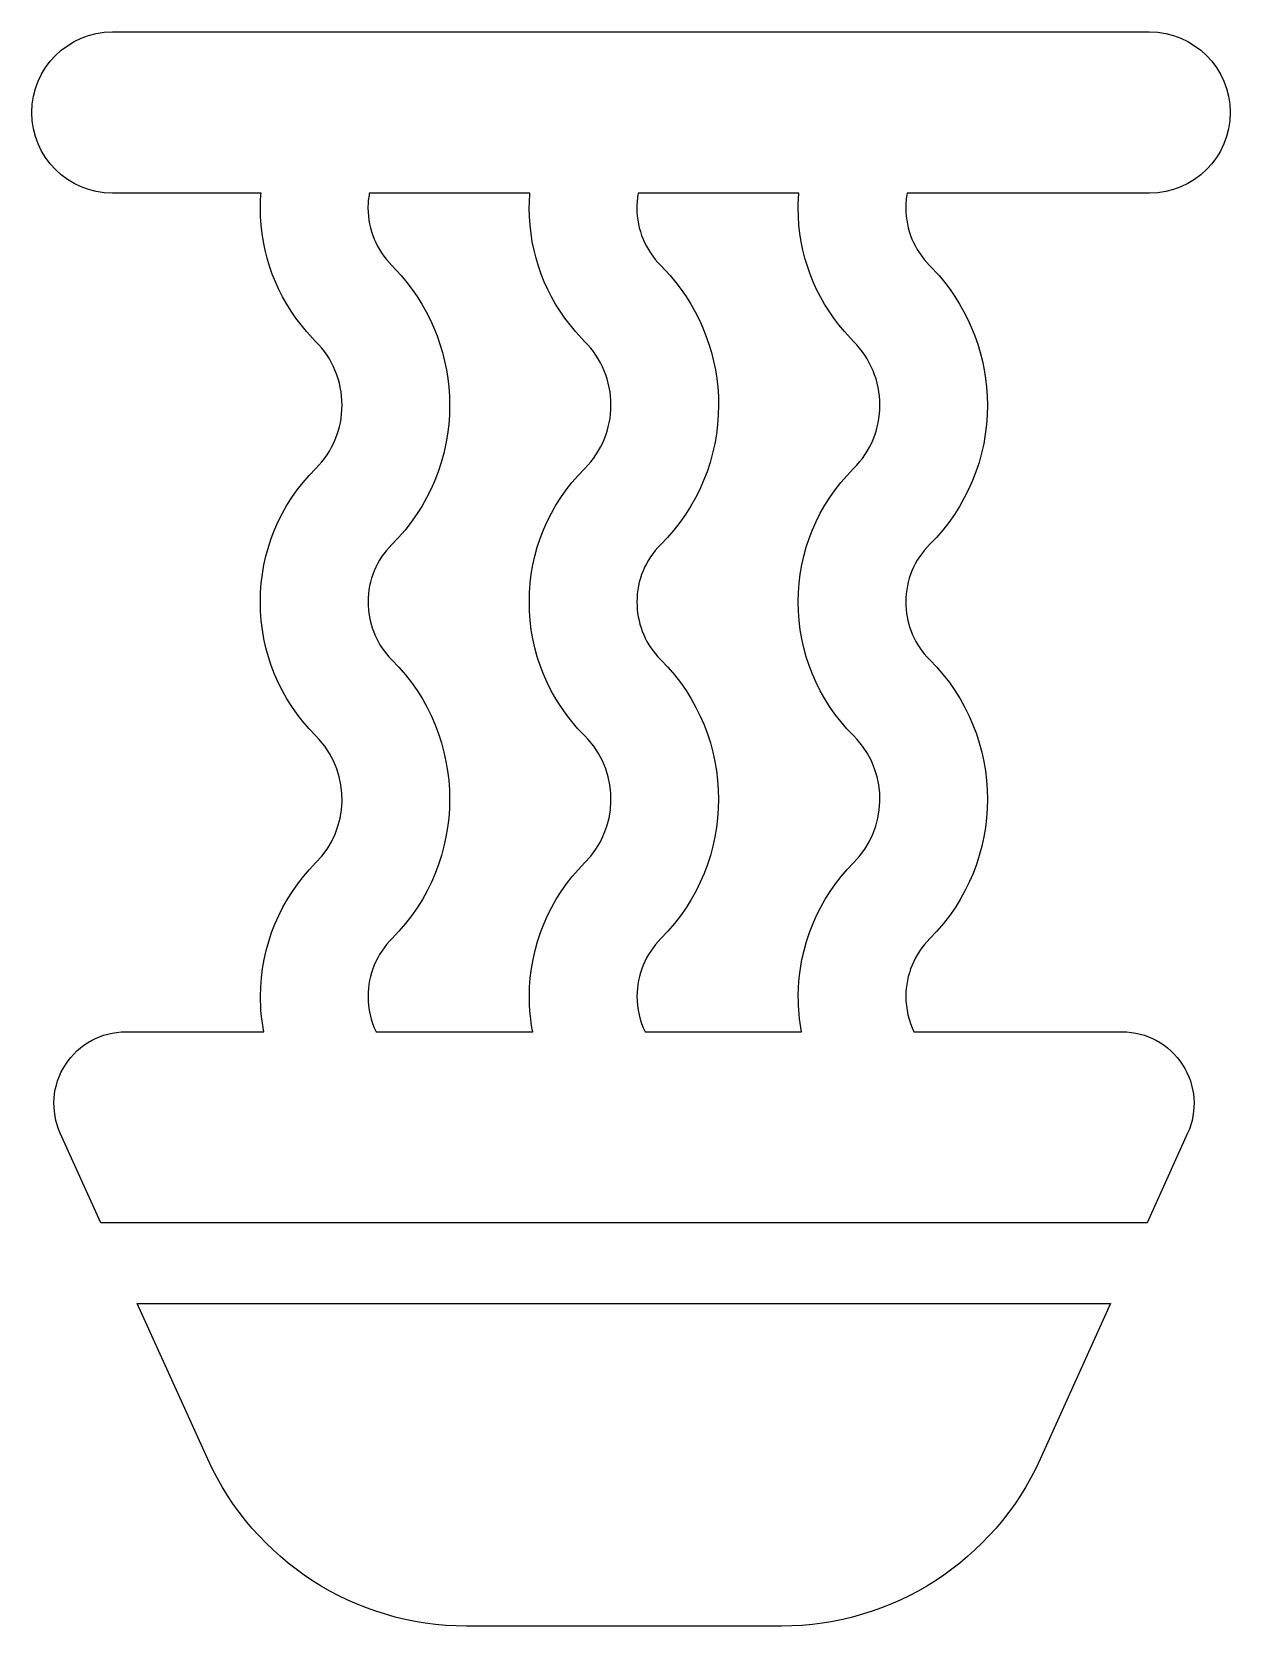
# Model space of a CAD drawing. Header units: centimetres. Extents: x -4.9 to 4.9, y -6.6 to 6.4.
import ezdxf

# ---------------------------------------------------------------- set-up
doc = ezdxf.new("R2010")
doc.units = ezdxf.units.CM
doc.header["$MEASUREMENT"] = 0
doc.layers.add('Layer 1', color=7, linetype='Continuous')

msp = doc.modelspace()

# ---------------------------------------------------------------- linework, layer by layer
at = {"layer": 'Layer 1'}
for points, knots in [([(-4.22981, 5.1281), (-4.22981, 5.1281), (-3.01858, 5.1281), (-3.01858, 5.1281), (-3.01858, 5.1281), (-3.02165, 5.08807), (-3.02361, 5.04783), (-3.02358, 5.00726), (-3.02358, 5.00726), (-3.02358, 4.63359), (-2.89073, 4.28008), (-2.64734, 4.00026), (-2.64734, 4.00026), (-2.64734, 4.00026), (-2.57066, 3.91713), (-2.57066, 3.91713), (-2.57066, 3.91713), (-2.43525, 3.78172), (-2.35727, 3.59317), (-2.35727, 3.40035), (-2.35727, 3.40035), (-2.35727, 3.20453), (-2.4331, 3.02112), (-2.57195, 2.88272), (-2.57195, 2.88272), (-2.86463, 2.58961), (-3.02489, 2.20181), (-3.02317, 1.79473), (-3.02317, 1.79473), (-3.02486, 1.38508), (-2.86548, 0.99725), (-2.57367, 0.70332), (-2.57367, 0.70332), (-2.57367, 0.70332), (-2.54324, 0.67289), (-2.54324, 0.67289), (-2.54324, 0.67289), (-2.28612, 0.38621), (-2.29556, -0.05688), (-2.57107, -0.33324), (-2.57107, -0.33324), (-2.85859, -0.61992), (-3.02316, -1.01758), (-3.02316, -1.4238), (-3.02316, -1.4238), (-3.02316, -1.52207), (-3.01377, -1.61882), (-2.99593, -1.71325), (-2.99593, -1.71325), (-2.99593, -1.71325), (-4.12229, -1.71326), (-4.12229, -1.71326), (-4.12229, -1.71326), (-4.32115, -1.71326), (-4.50668, -1.81441), (-4.61444, -1.98149), (-4.61444, -1.98149), (-4.72244, -2.14884), (-4.73808, -2.35924), (-4.65601, -2.54069), (-4.65601, -2.54069), (-4.65601, -2.54069), (-4.32562, -3.27068), (-4.32562, -3.27068), (-4.32562, -3.27068), (-4.32562, -3.27068), (4.21111, -3.27067), (4.21111, -3.27067), (4.21111, -3.27067), (4.21111, -3.27067), (4.5415, -2.54068), (4.5415, -2.54068), (4.5415, -2.54068), (4.62357, -2.35926), (4.60794, -2.14883), (4.49996, -1.98148), (4.49996, -1.98148), (4.3922, -1.8144), (4.20664, -1.71325), (4.00781, -1.71325), (4.00781, -1.71325), (4.00781, -1.71325), (2.30852, -1.71326), (2.30852, -1.71326), (2.30852, -1.71326), (2.26531, -1.62433), (2.24235, -1.52586), (2.24235, -1.42381), (2.24235, -1.42381), (2.24235, -1.24897), (2.31305, -1.07758), (2.43817, -0.95288), (2.43817, -0.95288), (3.06465, -0.32555), (3.06423, 0.69518), (2.43775, 1.32251), (2.43775, 1.32251), (2.43775, 1.32251), (2.41333, 1.34651), (2.41333, 1.34651), (2.41333, 1.34651), (2.30234, 1.47036), (2.24151, 1.62718), (2.24236, 1.79516), (2.24236, 1.79516), (2.24151, 1.97), (2.31091, 2.13626), (2.43646, 2.26223), (2.43646, 2.26223), (2.7407, 2.5652), (2.90827, 2.96928), (2.90827, 3.40036), (2.90827, 3.40036), (2.90827, 3.78731), (2.76558, 4.16609), (2.51317, 4.45663), (2.51317, 4.45663), (2.51317, 4.45663), (2.43647, 4.53976), (2.43647, 4.53976), (2.43647, 4.53976), (2.31135, 4.66488), (2.24192, 4.83115), (2.24192, 5.0077), (2.24192, 5.0077), (2.24192, 5.04853), (2.24576, 5.08874), (2.25298, 5.12811), (2.25298, 5.12811), (2.25298, 5.12811), (4.22974, 5.12813), (4.22974, 5.12813), (4.22974, 5.12813), (4.59312, 5.12813), (4.88794, 5.42296), (4.88794, 5.78631), (4.88794, 5.78631), (4.88794, 6.14966), (4.59311, 6.44449), (4.22974, 6.44449), (4.22974, 6.44449), (4.22974, 6.44449), (-4.22981, 6.44448), (-4.22981, 6.44448), (-4.22981, 6.44448), (-4.59319, 6.44448), (-4.88801, 6.14965), (-4.88801, 5.7863), (-4.88801, 5.7863), (-4.88801, 5.42295), (-4.59322, 5.1281), (-4.22981, 5.1281)], [0, 0, 0, 0, 0.02564103, 0.02564103, 0.02564103, 0.02564103, 0.05128205, 0.05128205, 0.05128205, 0.05128205, 0.07692308, 0.07692308, 0.07692308, 0.07692308, 0.1025641, 0.1025641, 0.1025641, 0.1025641, 0.12820513, 0.12820513, 0.12820513, 0.12820513, 0.15384615, 0.15384615, 0.15384615, 0.15384615, 0.17948718, 0.17948718, 0.17948718, 0.17948718, 0.20512821, 0.20512821, 0.20512821, 0.20512821, 0.23076923, 0.23076923, 0.23076923, 0.23076923, 0.25641026, 0.25641026, 0.25641026, 0.25641026, 0.28205128, 0.28205128, 0.28205128, 0.28205128, 0.30769231, 0.30769231, 0.30769231, 0.30769231, 0.33333333, 0.33333333, 0.33333333, 0.33333333, 0.35897436, 0.35897436, 0.35897436, 0.35897436, 0.38461538, 0.38461538, 0.38461538, 0.38461538, 0.41025641, 0.41025641, 0.41025641, 0.41025641, 0.43589744, 0.43589744, 0.43589744, 0.43589744, 0.46153846, 0.46153846, 0.46153846, 0.46153846, 0.48717949, 0.48717949, 0.48717949, 0.48717949, 0.51282051, 0.51282051, 0.51282051, 0.51282051, 0.53846154, 0.53846154, 0.53846154, 0.53846154, 0.56410256, 0.56410256, 0.56410256, 0.56410256, 0.58974359, 0.58974359, 0.58974359, 0.58974359, 0.61538462, 0.61538462, 0.61538462, 0.61538462, 0.64102564, 0.64102564, 0.64102564, 0.64102564, 0.66666667, 0.66666667, 0.66666667, 0.66666667, 0.69230769, 0.69230769, 0.69230769, 0.69230769, 0.71794872, 0.71794872, 0.71794872, 0.71794872, 0.74358974, 0.74358974, 0.74358974, 0.74358974, 0.76923077, 0.76923077, 0.76923077, 0.76923077, 0.79487179, 0.79487179, 0.79487179, 0.79487179, 0.82051282, 0.82051282, 0.82051282, 0.82051282, 0.84615385, 0.84615385, 0.84615385, 0.84615385, 0.87179487, 0.87179487, 0.87179487, 0.87179487, 0.8974359, 0.8974359, 0.8974359, 0.8974359, 0.92307692, 0.92307692, 0.92307692, 0.92307692, 0.94871795, 0.94871795, 0.94871795, 0.94871795, 1, 1, 1, 1]), ([(-2.1349, 5.1281), (-2.1349, 5.1281), (-0.8246, 5.1281), (-0.8246, 5.1281), (-0.8246, 5.1281), (-0.82767, 5.08807), (-0.82963, 5.04783), (-0.8296, 5.00726), (-0.8296, 5.00726), (-0.8296, 4.63359), (-0.69675, 4.28008), (-0.45336, 4.00026), (-0.45336, 4.00026), (-0.45336, 4.00026), (-0.37666, 3.91713), (-0.37666, 3.91713), (-0.37666, 3.91713), (-0.24125, 3.78172), (-0.16327, 3.59317), (-0.16327, 3.40035), (-0.16327, 3.40035), (-0.16327, 3.20453), (-0.23913, 3.02112), (-0.37795, 2.88272), (-0.37795, 2.88272), (-0.67063, 2.58961), (-0.83089, 2.20181), (-0.82917, 1.79473), (-0.82917, 1.79473), (-0.83086, 1.38508), (-0.67148, 0.99725), (-0.37967, 0.70332), (-0.37967, 0.70332), (-0.37967, 0.70332), (-0.34924, 0.67289), (-0.34924, 0.67289), (-0.34924, 0.67289), (-0.09214, 0.38621), (-0.10156, -0.05688), (-0.3771, -0.33324), (-0.3771, -0.33324), (-0.66465, -0.61992), (-0.82919, -1.01758), (-0.82919, -1.4238), (-0.82919, -1.4238), (-0.82919, -1.52207), (-0.8198, -1.61882), (-0.80196, -1.71325), (-0.80196, -1.71325), (-0.80196, -1.71325), (-2.07941, -1.71326), (-2.07941, -1.71326), (-2.07941, -1.71326), (-2.12262, -1.62433), (-2.14558, -1.52586), (-2.14558, -1.42381), (-2.14558, -1.42381), (-2.14558, -1.24897), (-2.07488, -1.07758), (-1.94976, -0.95288), (-1.94976, -0.95288), (-1.32328, -0.32555), (-1.3237, 0.69518), (-1.95018, 1.32251), (-1.95018, 1.32251), (-1.95018, 1.32251), (-1.9746, 1.34651), (-1.9746, 1.34651), (-1.9746, 1.34651), (-2.08557, 1.47036), (-2.14642, 1.62718), (-2.14557, 1.79516), (-2.14557, 1.79516), (-2.14642, 1.97), (-2.07702, 2.13626), (-1.95145, 2.26223), (-1.95145, 2.26223), (-1.64721, 2.5652), (-1.47967, 2.96928), (-1.47967, 3.40036), (-1.47967, 3.40036), (-1.47967, 3.78731), (-1.62236, 4.16609), (-1.87475, 4.45663), (-1.87475, 4.45663), (-1.87475, 4.45663), (-1.95145, 4.53976), (-1.95145, 4.53976), (-1.95145, 4.53976), (-2.07657, 4.66488), (-2.146, 4.83115), (-2.146, 5.0077), (-2.146, 5.0077), (-2.14598, 5.04851), (-2.14212, 5.08876), (-2.1349, 5.1281)], [0, 0, 0, 0, 0.04, 0.04, 0.04, 0.04, 0.08, 0.08, 0.08, 0.08, 0.12, 0.12, 0.12, 0.12, 0.16, 0.16, 0.16, 0.16, 0.2, 0.2, 0.2, 0.2, 0.24, 0.24, 0.24, 0.24, 0.28, 0.28, 0.28, 0.28, 0.32, 0.32, 0.32, 0.32, 0.36, 0.36, 0.36, 0.36, 0.4, 0.4, 0.4, 0.4, 0.44, 0.44, 0.44, 0.44, 0.48, 0.48, 0.48, 0.48, 0.52, 0.52, 0.52, 0.52, 0.56, 0.56, 0.56, 0.56, 0.6, 0.6, 0.6, 0.6, 0.64, 0.64, 0.64, 0.64, 0.68, 0.68, 0.68, 0.68, 0.72, 0.72, 0.72, 0.72, 0.76, 0.76, 0.76, 0.76, 0.8, 0.8, 0.8, 0.8, 0.84, 0.84, 0.84, 0.84, 0.88, 0.88, 0.88, 0.88, 0.92, 0.92, 0.92, 0.92, 1, 1, 1, 1]), ([(0.05906, 5.1281), (0.05906, 5.1281), (1.36935, 5.1281), (1.36935, 5.1281), (1.36935, 5.1281), (1.36628, 5.08807), (1.36432, 5.04783), (1.36438, 5.00726), (1.36438, 5.00726), (1.36438, 4.63359), (1.4972, 4.28008), (1.74059, 4.00026), (1.74059, 4.00026), (1.74059, 4.00026), (1.81729, 3.91713), (1.81729, 3.91713), (1.81729, 3.91713), (1.9527, 3.78172), (2.03068, 3.59317), (2.03068, 3.40035), (2.03068, 3.40035), (2.03068, 3.20453), (1.95485, 3.02112), (1.816, 2.88272), (1.816, 2.88272), (1.52332, 2.58961), (1.36306, 2.20181), (1.36478, 1.79473), (1.36478, 1.79473), (1.36309, 1.38508), (1.52247, 0.99725), (1.81428, 0.70332), (1.81428, 0.70332), (1.81428, 0.70332), (1.84471, 0.67289), (1.84471, 0.67289), (1.84471, 0.67289), (2.10181, 0.38621), (2.09239, -0.05688), (1.81685, -0.33324), (1.81685, -0.33324), (1.52933, -0.61992), (1.36478, -1.01758), (1.36478, -1.4238), (1.36478, -1.4238), (1.36478, -1.52207), (1.37417, -1.61882), (1.39201, -1.71325), (1.39201, -1.71325), (1.39201, -1.71325), (0.11456, -1.71326), (0.11456, -1.71326), (0.11456, -1.71326), (0.07133, -1.62433), (0.04839, -1.52586), (0.04839, -1.42381), (0.04839, -1.42381), (0.04839, -1.24897), (0.11909, -1.07758), (0.24421, -0.95288), (0.24421, -0.95288), (0.87069, -0.32555), (0.87027, 0.69518), (0.24379, 1.32251), (0.24379, 1.32251), (0.24379, 1.32251), (0.21937, 1.34651), (0.21937, 1.34651), (0.21937, 1.34651), (0.1084, 1.47036), (0.04755, 1.62718), (0.0484, 1.79516), (0.0484, 1.79516), (0.04755, 1.97), (0.11695, 2.13626), (0.24252, 2.26223), (0.24252, 2.26223), (0.54676, 2.5652), (0.7143, 2.96928), (0.7143, 3.40036), (0.7143, 3.40036), (0.7143, 3.78731), (0.57158, 4.16609), (0.3192, 4.45663), (0.3192, 4.45663), (0.3192, 4.45663), (0.24252, 4.53976), (0.24252, 4.53976), (0.24252, 4.53976), (0.1174, 4.66488), (0.04795, 4.83115), (0.04795, 5.0077), (0.04795, 5.0077), (0.04797, 5.04851), (0.05183, 5.08876), (0.05906, 5.1281)], [0, 0, 0, 0, 0.04, 0.04, 0.04, 0.04, 0.08, 0.08, 0.08, 0.08, 0.12, 0.12, 0.12, 0.12, 0.16, 0.16, 0.16, 0.16, 0.2, 0.2, 0.2, 0.2, 0.24, 0.24, 0.24, 0.24, 0.28, 0.28, 0.28, 0.28, 0.32, 0.32, 0.32, 0.32, 0.36, 0.36, 0.36, 0.36, 0.4, 0.4, 0.4, 0.4, 0.44, 0.44, 0.44, 0.44, 0.48, 0.48, 0.48, 0.48, 0.52, 0.52, 0.52, 0.52, 0.56, 0.56, 0.56, 0.56, 0.6, 0.6, 0.6, 0.6, 0.64, 0.64, 0.64, 0.64, 0.68, 0.68, 0.68, 0.68, 0.72, 0.72, 0.72, 0.72, 0.76, 0.76, 0.76, 0.76, 0.8, 0.8, 0.8, 0.8, 0.84, 0.84, 0.84, 0.84, 0.88, 0.88, 0.88, 0.88, 0.92, 0.92, 0.92, 0.92, 1, 1, 1, 1]), ([(-4.0277, -3.9289), (-4.0277, -3.9289), (-3.45255, -5.19964), (-3.45255, -5.19964), (-3.45255, -5.19964), (-3.07737, -6.0288), (-2.2516, -6.56167), (-1.34144, -6.56167), (-1.34144, -6.56167), (-1.34144, -6.56167), (1.22706, -6.56167), (1.22706, -6.56167), (1.22706, -6.56167), (2.1372, -6.56167), (2.96291, -6.0288), (3.33812, -5.19965), (3.33812, -5.19965), (3.33812, -5.19965), (3.91327, -3.92891), (3.91327, -3.92891), (3.91327, -3.92891), (3.91327, -3.92891), (-4.0277, -3.9289), (-4.0277, -3.9289)], [0, 0, 0, 0, 0.14285714, 0.14285714, 0.14285714, 0.14285714, 0.28571429, 0.28571429, 0.28571429, 0.28571429, 0.42857143, 0.42857143, 0.42857143, 0.42857143, 0.57142857, 0.57142857, 0.57142857, 0.57142857, 0.71428571, 0.71428571, 0.71428571, 0.71428571, 1, 1, 1, 1])]:
    msp.add_open_spline(points, degree=3, knots=knots, dxfattribs=at)

doc.saveas('drawing.dxf')
